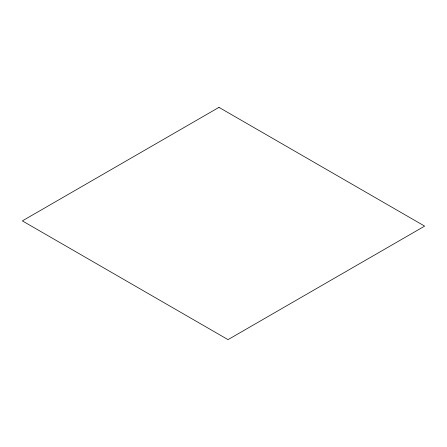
<?xml version="1.0" encoding="UTF-8"?>
<svg xmlns="http://www.w3.org/2000/svg" width="447" height="447" viewBox="0 0 447 447"><rect width="100%" height="100%" fill="white"/><g stroke="black" fill="none" stroke-linecap="round" stroke-linejoin="round"><path stroke-width="0.67" d="M218.969 107.369L22.35 220.885L228.031 339.631L424.65 226.115L218.969 107.369"/></g></svg>
